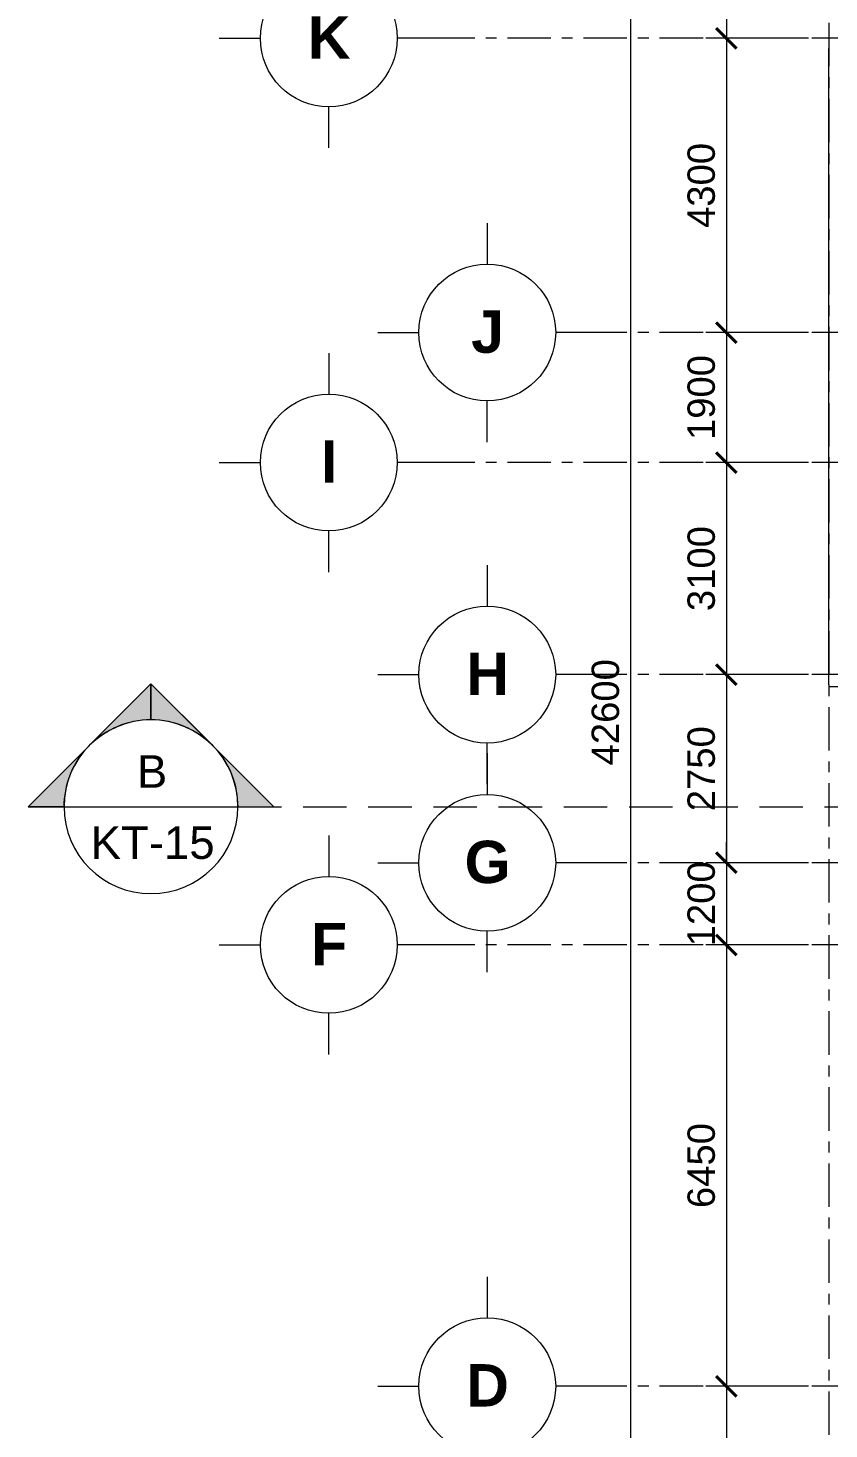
# Model space of a CAD drawing. Header units: millimetres. Extents: x -20201 to 105152, y -11216 to 48206.
# Drawn here: x -20201 to -8499, y 10825 to 31301 of the extents above; entities that cross this region are included whole.
import ezdxf

# ---------------------------------------------------------------- set-up
doc = ezdxf.new("R2010")
doc.units = ezdxf.units.MM
doc.linetypes.add('Grid Line', pattern=[22.225, 12.7, -3.175, 3.175, -3.175])
doc.linetypes.add('HIDDEN2', pattern=[4.7625, 3.175, -1.5875])
for name, color, linetype, lineweight in [('DIM', 1, 'Continuous', 5), ('G-ANNO-SYMB', 111, 'Continuous', 5), ('KH', 6, 'Continuous', 5), ('KI-HIEU-1', 151, 'Continuous', 9), ('NET CATConcrete', 3, 'Continuous', 5), ('TRUC', 225, 'Continuous', 5)]:
    doc.layers.add(name, color=color, linetype=linetype, lineweight=lineweight)
doc.styles.add('Arial', font='arial_1.ttf', dxfattribs={"height": 476.25})
doc.styles.add('Arial_B', font='arialbd_1.ttf', dxfattribs={"height": 619.047619})
doc.styles.add('TA1', font='arial_1.ttf')
doc.dimstyles.new('D_200_KTx2', dxfattribs={"dimtxt": 400, "dimasz": 300, "dimexe": 300, "dimexo": 300, "dimgap": 160, "dimtad": 1, "dimdec": 0, "dimzin": 9, "dimtxsty": 'TA1', "dimblk": 'ARCHTICK', "dimcen": 1, "dimdle": 300, "dimclrd": 256, "dimclre": 256, "dimclrt": 7, "dimadec": 0, "dimazin": 0, "dimtfac": 1, "dimtdec": 0, "dimtix": 1, "dimtmove": 1, "dimatfit": 3, "dimldrblk": 'ARCHTICK', "dimfxl": 0, "dimtolj": 1, "dimtzin": 0, "dimlwd": -1, "dimlwe": -1, "dimarcsym": 0})

# ---------------------------------------------------------------- blocks, each defined once
blk = doc.blocks.new('_ARCHTICK')
at = {"color": 0, "linetype": 'ByBlock', "const_width": 0.15}
blk.add_lwpolyline([(-0.5, -0.5), (0.5, 0.5)], dxfattribs=at)
blk = doc.blocks.new('*D104')
at = {"layer": 'Defpoints', "color": 0, "transparency": 16777216}
for p in [(-8499, 32950), (-9999, 31150), (-8499, 31150)]:
    blk.add_point(p, dxfattribs=at)
at = {"layer": 'DIM', "transparency": 16777216}
for p, q in [((-9999, 33250), (-9999, 30850)), ((-8799, 32950), (-10299, 32950)), ((-8799, 31150), (-10299, 31150))]:
    blk.add_line(p, q, dxfattribs=at)
at = {"layer": 'DIM', "transparency": 16777216, "xscale": 300, "yscale": 300, "zscale": 300}
for p, rotation in [((-9999, 32950), 90), ((-9999, 31150), 270)]:
    blk.add_blockref('_ARCHTICK', p, dxfattribs=dict(at, rotation=rotation))
at = {"layer": 'DIM', "color": 7, "transparency": 16777216, "insert": (-10364, 32050), "char_height": 400, "attachment_point": 5, "rotation": 90, "style": 'TA1'}
blk.add_mtext('\\A1;1800', dxfattribs=at)
blk = doc.blocks.new('*D105')
at = {"layer": 'Defpoints', "color": 0, "transparency": 16777216}
for p in [(-8499, 31150), (-9999, 26850), (-8499, 26850)]:
    blk.add_point(p, dxfattribs=at)
at = {"layer": 'DIM', "transparency": 16777216}
for p, q in [((-9999, 31450), (-9999, 26550)), ((-8799, 31150), (-10299, 31150)), ((-8799, 26850), (-10299, 26850))]:
    blk.add_line(p, q, dxfattribs=at)
at = {"layer": 'DIM', "transparency": 16777216, "xscale": 300, "yscale": 300, "zscale": 300}
for p, rotation in [((-9999, 31150), 90), ((-9999, 26850), 270)]:
    blk.add_blockref('_ARCHTICK', p, dxfattribs=dict(at, rotation=rotation))
at = {"layer": 'DIM', "color": 7, "transparency": 16777216, "insert": (-10364, 29000), "char_height": 400, "attachment_point": 5, "rotation": 90, "style": 'TA1'}
blk.add_mtext('\\A1;4300', dxfattribs=at)
blk = doc.blocks.new('*D106')
at = {"layer": 'Defpoints', "color": 0, "transparency": 16777216}
for p in [(-8499, 26850), (-9999, 24950), (-8499, 24950)]:
    blk.add_point(p, dxfattribs=at)
at = {"layer": 'DIM', "transparency": 16777216}
for p, q in [((-9999, 27150), (-9999, 24650)), ((-8799, 26850), (-10299, 26850)), ((-8799, 24950), (-10299, 24950))]:
    blk.add_line(p, q, dxfattribs=at)
at = {"layer": 'DIM', "transparency": 16777216, "xscale": 300, "yscale": 300, "zscale": 300}
for p, rotation in [((-9999, 26850), 90), ((-9999, 24950), 270)]:
    blk.add_blockref('_ARCHTICK', p, dxfattribs=dict(at, rotation=rotation))
at = {"layer": 'DIM', "color": 7, "transparency": 16777216, "insert": (-10364, 25900), "char_height": 400, "attachment_point": 5, "rotation": 90, "style": 'TA1'}
blk.add_mtext('\\A1;1900', dxfattribs=at)
blk = doc.blocks.new('*D107')
at = {"layer": 'Defpoints', "color": 0, "transparency": 16777216}
for p in [(-8499, 24950), (-9999, 21850), (-8499, 21850)]:
    blk.add_point(p, dxfattribs=at)
at = {"layer": 'DIM', "transparency": 16777216}
for p, q in [((-9999, 25250), (-9999, 21550)), ((-8799, 24950), (-10299, 24950)), ((-8799, 21850), (-10299, 21850))]:
    blk.add_line(p, q, dxfattribs=at)
at = {"layer": 'DIM', "transparency": 16777216, "xscale": 300, "yscale": 300, "zscale": 300}
for p, rotation in [((-9999, 24950), 90), ((-9999, 21850), 270)]:
    blk.add_blockref('_ARCHTICK', p, dxfattribs=dict(at, rotation=rotation))
at = {"layer": 'DIM', "color": 7, "transparency": 16777216, "insert": (-10364, 23400), "char_height": 400, "attachment_point": 5, "rotation": 90, "style": 'TA1'}
blk.add_mtext('\\A1;3100', dxfattribs=at)
blk = doc.blocks.new('*D108')
at = {"layer": 'Defpoints', "color": 0, "transparency": 16777216}
for p in [(-8499, 21850), (-9999, 19100), (-8499, 19100)]:
    blk.add_point(p, dxfattribs=at)
at = {"layer": 'DIM', "transparency": 16777216}
for p, q in [((-9999, 22150), (-9999, 18800)), ((-8799, 21850), (-10299, 21850)), ((-8799, 19100), (-10299, 19100))]:
    blk.add_line(p, q, dxfattribs=at)
at = {"layer": 'DIM', "transparency": 16777216, "xscale": 300, "yscale": 300, "zscale": 300}
for p, rotation in [((-9999, 21850), 90), ((-9999, 19100), 270)]:
    blk.add_blockref('_ARCHTICK', p, dxfattribs=dict(at, rotation=rotation))
at = {"layer": 'DIM', "color": 7, "transparency": 16777216, "insert": (-10364, 20475), "char_height": 400, "attachment_point": 5, "rotation": 90, "style": 'TA1'}
blk.add_mtext('\\A1;2750', dxfattribs=at)
blk = doc.blocks.new('*D109')
at = {"layer": 'Defpoints', "color": 0, "transparency": 16777216}
for p in [(-8499, 19100), (-9999, 17900), (-8499, 17900)]:
    blk.add_point(p, dxfattribs=at)
at = {"layer": 'DIM', "transparency": 16777216}
for p, q in [((-9999, 19100), (-9999, 19400)), ((-8799, 19100), (-10299, 19100)), ((-9999, 19100), (-9999, 17900)), ((-8799, 17900), (-10299, 17900)), ((-9999, 17900), (-9999, 17600))]:
    blk.add_line(p, q, dxfattribs=at)
at = {"layer": 'DIM', "transparency": 16777216, "xscale": 300, "yscale": 300, "zscale": 300}
for p, rotation in [((-9999, 19100), 270), ((-9999, 17900), 90)]:
    blk.add_blockref('_ARCHTICK', p, dxfattribs=dict(at, rotation=rotation))
at = {"layer": 'DIM', "color": 7, "transparency": 16777216, "insert": (-10364, 18500), "char_height": 400, "attachment_point": 5, "rotation": 90, "style": 'TA1'}
blk.add_mtext('\\A1;1200', dxfattribs=at)
blk = doc.blocks.new('*D110')
at = {"layer": 'Defpoints', "color": 0, "transparency": 16777216}
for p in [(-8499, 17900), (-9999, 11450), (-8499, 11450)]:
    blk.add_point(p, dxfattribs=at)
at = {"layer": 'DIM', "transparency": 16777216}
for p, q in [((-9999, 18200), (-9999, 11150)), ((-8799, 17900), (-10299, 17900)), ((-8799, 11450), (-10299, 11450))]:
    blk.add_line(p, q, dxfattribs=at)
at = {"layer": 'DIM', "transparency": 16777216, "xscale": 300, "yscale": 300, "zscale": 300}
for p, rotation in [((-9999, 17900), 90), ((-9999, 11450), 270)]:
    blk.add_blockref('_ARCHTICK', p, dxfattribs=dict(at, rotation=rotation))
at = {"layer": 'DIM', "color": 7, "transparency": 16777216, "insert": (-10364, 14675), "char_height": 400, "attachment_point": 5, "rotation": 90, "style": 'TA1'}
blk.add_mtext('\\A1;6450', dxfattribs=at)
blk = doc.blocks.new('*D111')
at = {"layer": 'Defpoints', "color": 0, "transparency": 16777216}
for p in [(-8499, 11450), (-9999, 8450), (-8499, 8450)]:
    blk.add_point(p, dxfattribs=at)
at = {"layer": 'DIM', "transparency": 16777216}
for p, q in [((-9999, 11750), (-9999, 8150)), ((-8799, 11450), (-10299, 11450)), ((-8799, 8450), (-10299, 8450))]:
    blk.add_line(p, q, dxfattribs=at)
at = {"layer": 'DIM', "transparency": 16777216, "xscale": 300, "yscale": 300, "zscale": 300}
for p, rotation in [((-9999, 11450), 90), ((-9999, 8450), 270)]:
    blk.add_blockref('_ARCHTICK', p, dxfattribs=dict(at, rotation=rotation))
at = {"layer": 'DIM', "color": 7, "transparency": 16777216, "insert": (-10364, 9950), "char_height": 400, "attachment_point": 5, "rotation": 90, "style": 'TA1'}
blk.add_mtext('\\A1;3000', dxfattribs=at)
blk = doc.blocks.new('*D121')
at = {"layer": 'Defpoints', "color": 0, "transparency": 16777216}
for p in [(-8499, 42600), (-11399, 0), (-8499, 0)]:
    blk.add_point(p, dxfattribs=at)
at = {"layer": 'DIM', "transparency": 16777216}
for p, q in [((-11399, 42900), (-11399, -300)), ((-8799, 42600), (-11699, 42600)), ((-8799, 0), (-11699, 0))]:
    blk.add_line(p, q, dxfattribs=at)
at = {"layer": 'DIM', "transparency": 16777216, "xscale": 300, "yscale": 300, "zscale": 300}
for p, rotation in [((-11399, 42600), 90), ((-11399, 0), 270)]:
    blk.add_blockref('_ARCHTICK', p, dxfattribs=dict(at, rotation=rotation))
at = {"layer": 'DIM', "color": 7, "transparency": 16777216, "insert": (-11764, 21300), "char_height": 400, "attachment_point": 5, "rotation": 90, "style": 'TA1'}
blk.add_mtext('\\A1;42600', dxfattribs=at)
blk = doc.blocks.new('Grid - FamilyAL-KH TRUC-550400-MẶT BẰNG HẦM 2')
at = {"layer": 'KH'}
for p, q in [((0, 7), (0, 4)), ((-8, -1), (-5, -1)), ((8, -1), (5, -1)), ((0, -9), (0, -6))]:
    blk.add_line(p, q, dxfattribs=at)
blk.add_circle((0, -1), 5, dxfattribs=at)
blk = doc.blocks.new('Section - Section Head - Filled-317961-MẶT BẰNG TẦNG 1')
at = {"layer": 'G-ANNO-SYMB'}
h = blk.add_hatch(color=256, dxfattribs=at)
edge = h.paths.add_edge_path(flags=0)
edge.add_line((-10.84, 4.49), (-6.35, 8.98))
edge.add_line((-6.35, 8.98), (-6.35, 6.35))
edge.add_arc((-6.35, 0), 6.35, 90, 135)
h = blk.add_hatch(color=256, dxfattribs=at)
edge = h.paths.add_edge_path(flags=0)
edge.add_arc((-6.35, 0), 6.35, 45, 90)
edge.add_line((-6.35, 6.35), (-6.35, 8.98))
edge.add_line((-6.35, 8.98), (-1.86, 4.49))
h = blk.add_hatch(color=256, dxfattribs=at)
edge = h.paths.add_edge_path(flags=0)
edge.add_arc((-6.35, 0), 6.36, 137.9216, 180)
edge.add_line((-12.71, 0), (-15.33, 0))
edge.add_line((-15.33, 0), (-11.07, 4.26))
h = blk.add_hatch(color=256, dxfattribs=at)
edge = h.paths.add_edge_path(flags=0)
edge.add_line((-1.63, 4.26), (2.63, 0))
edge.add_line((2.63, 0), (0.01, 0))
edge.add_arc((-6.35, 0), 6.36, 0, 42.0784)
for p, q in [((-6.35, 8.98), (-15.33, 0)), ((-6.35, 8.98), (-10.84, 4.49)), ((-6.35, 8.98), (2.63, 0)), ((-6.35, 6.35), (-6.35, 8.98)), ((-1.86, 4.49), (-6.35, 8.98)), ((-6.35, 8.98), (-6.35, 6.35)), ((-11.07, 4.26), (-15.33, 0)), ((2.63, 0), (-1.63, 4.26)), ((-15.33, 0), (-12.71, 0)), ((0.01, 0), (2.63, 0)), ((-12.7, 0), (-15.33, 0)), ((0, 0), (2.63, 0))]:
    blk.add_line(p, q, dxfattribs=at)
for radius, start, end in [(6.35, 360, 180), (6.35, 90, 135), (6.35, 45, 90), (6.36, 137.9216, 180), (6.36, 0, 42.0784), (6.35, 180, 360)]:
    blk.add_arc((-6.35, 0), radius, start, end, dxfattribs=at)

msp = doc.modelspace()

# ---------------------------------------------------------------- linework, layer by layer
at = {"layer": 'G-ANNO-SYMB'}
msp.add_line((-19675.3, 19919), (-17135.3, 19919), dxfattribs=at)
at = {"layer": 'KI-HIEU-1', "linetype": 'HIDDEN2', "ltscale": 200}
msp.add_line((-17135.3, 19919), (102085.8, 19919), dxfattribs=at)
at = {"layer": 'NET CATConcrete'}
for p, q in [((-8499.5, 21699.9), (-8499.5, 30999.9)), ((-8499.5, 21699.9), (-8499.5, 21674.9)), ((-8499.5, 21674.9), (-8199.5, 21674.9))]:
    msp.add_line(p, q, dxfattribs=at)
at = {"layer": 'TRUC', "linetype": 'Grid Line', "ltscale": 50}
for p, q in [((-8499.5, 43599.9), (-8499.5, -4500.1)), ((43000.5, 31149.9), (-14407, 31149.9)), ((43000.5, 26849.9), (-12092.4, 26849.9)), ((43000.5, 24949.9), (-14407, 24949.9)), ((43000.5, 21849.9), (-12092.4, 21849.9)), ((43000.5, 19099.9), (-12092.4, 19099.9)), ((43000.5, 17899.9), (-14407, 17899.9)), ((43000.5, 11449.9), (-12092.4, 11449.9))]:
    msp.add_line(p, q, dxfattribs=at)

# ---------------------------------------------------------------- block references
at = {"lineweight": 5, "xscale": 200.0000000000002, "yscale": 200.0000000000002, "zscale": 200.0000000000002, "rotation": 90}
for p in [(-16007, 31149.9), (-13692.4, 26849.9), (-16007, 24949.9), (-13692.4, 21849.9), (-13692.4, 19099.9), (-16007, 17899.9), (-13692.4, 11449.9)]:
    msp.add_blockref('Grid - FamilyAL-KH TRUC-550400-MẶT BẰNG HẦM 2', p, dxfattribs=at)
at = {"layer": 'G-ANNO-SYMB', "xscale": 199.9999999999999, "yscale": 199.9999999999999, "zscale": 199.9999999999999}
msp.add_blockref('Section - Section Head - Filled-317961-MẶT BẰNG TẦNG 1', (-17135.3, 19919), dxfattribs=at)

# ---------------------------------------------------------------- texts
at = {"layer": 'G-ANNO-SYMB', "attachment_point": 2, "line_spacing_factor": 0.941778, "style": 'Arial'}
for s, insert, char_height, width in [('B', (-18389, 20672.3), 476.2, 443.133), ('KT-15', (-18381, 19633.2), 476.25, 2240.682)]:
    msp.add_mtext(s, dxfattribs=dict(at, insert=insert, char_height=char_height, width=width))
at = {"layer": 'KH', "char_height": 619.048, "attachment_point": 2, "line_spacing_factor": 0.941778, "style": 'Arial_B'}
for s, insert, width in [('\\fArial|b1|i0|c0|p34|;K', (-15801.9, 31472.4), 727.186), ('\\fArial|b1|i0|c0|p34|;J', (-13487.2, 27172.4), 558.244), ('\\fArial|b1|i0|c0|p34|;I', (-15801.9, 25272.4), 279.122), ('\\fArial|b1|i0|c0|p34|;H', (-13487.2, 22172.4), 727.186), ('\\fArial|b1|i0|c0|p34|;G', (-13487.2, 19422.4), 785.949), ('\\fArial|b1|i0|c0|p34|;F', (-15801.9, 18222.4), 617.007), ('\\fArial|b1|i0|c0|p34|;D', (-13487.2, 11772.4), 727.186)]:
    msp.add_mtext(s, dxfattribs=dict(at, insert=insert, width=width))

# ---------------------------------------------------------------- dimensions: what is measured, and where the dimension line sits
at = {"layer": 'DIM'}
for base, p1, p2, picture, middle in [((-11399.5, -0.1), (-8499.5, 42599.9), (-8499.5, -0.1), '*D121', (-11763.7, 21299.9)), ((-9999.5, 31149.9), (-8499.5, 32949.9), (-8499.5, 31149.9), '*D104', (-10363.7, 32049.9)), ((-9999.5, 26849.9), (-8499.5, 31149.9), (-8499.5, 26849.9), '*D105', (-10363.8, 28999.9)), ((-9999.5, 24949.9), (-8499.5, 26849.9), (-8499.5, 24949.9), '*D106', (-10363.7, 25899.9)), ((-9999.5, 21849.9), (-8499.5, 24949.9), (-8499.5, 21849.9), '*D107', (-10363.8, 23399.9)), ((-9999.5, 19099.9), (-8499.5, 21849.9), (-8499.5, 19099.9), '*D108', (-10363.7, 20474.9)), ((-9999.5, 17899.9), (-8499.5, 19099.9), (-8499.5, 17899.9), '*D109', (-10363.7, 18499.9)), ((-9999.5, 11449.9), (-8499.5, 17899.9), (-8499.5, 11449.9), '*D110', (-10363.7, 14674.9)), ((-9999.5, 8449.9), (-8499.5, 11449.9), (-8499.5, 8449.9), '*D111', (-10363.8, 9949.9))]:
    dim = msp.add_linear_dim(base=base, p1=p1, p2=p2, angle=90, dimstyle='D_200_KTx2', dxfattribs=at)
    dim.commit()
    dim.dimension.update_dxf_attribs({"geometry": picture, "text_midpoint": middle})

doc.saveas('drawing.dxf')
